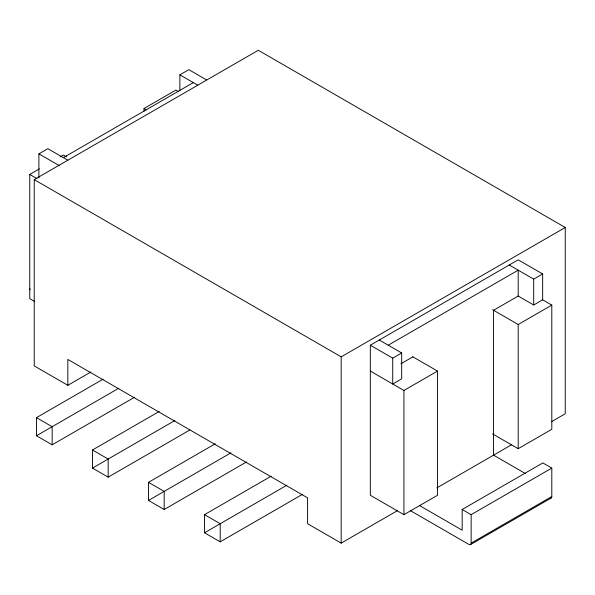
<?xml version="1.0" encoding="UTF-8"?>
<svg xmlns="http://www.w3.org/2000/svg" width="595" height="595" viewBox="0 0 595 595"><rect width="100%" height="100%" fill="white"/><g stroke="black" fill="none" stroke-linecap="round" stroke-linejoin="round"><path stroke-width="0.89" d="M38.891 177.883L38.891 153.852L47.853 148.683L67.837 160.219M179.869 90.552L179.869 74.844L188.831 69.667L206.435 79.834M34.555 301.405L29.75 298.638L29.75 174.447L39.352 168.906M60.154 156.894L63.36 155.05L66.558 156.894M144.02 111.258L144.02 108.476L175.882 90.083L178.284 91.466M63.36 157.63L193.316 82.608M90.834 372.031L67.837 385.307L34.235 365.903L34.235 179.623L258.289 50.263L565.25 227.483L565.25 413.763L551.602 421.647M134.574 397.229L52.159 444.815L36.474 435.756L36.474 417.645L103.18 379.134M36.474 435.756L118.866 388.185M189.783 430.029L108.171 477.153L92.485 468.094L92.485 449.984L159.2 411.472M92.485 468.094L174.885 420.524M34.235 179.623L341.188 356.844L565.25 227.483M412.729 356.755L437.533 371.079L437.533 495.263L403.931 514.668L370.321 495.263L370.321 345.204L518.2 259.829L542.662 273.953L542.662 299.828L533.7 304.997L518.2 296.05L493.553 310.278L493.553 455.16L525.355 473.523M246.598 461.913L164.183 509.491L148.505 500.44L148.505 482.329L215.212 443.811M388.245 345.204L518.2 270.175L518.2 296.05M392.722 358.138L401.685 352.961L401.685 378.837L392.722 384.013L392.722 358.138L370.321 345.204M148.505 500.44L230.897 452.869M509.238 264.998L533.7 279.129L542.662 273.953M400.963 363.731L412.893 356.844M370.321 371.079L403.931 390.476L437.533 371.079M492.593 309.72L518.2 324.506L551.803 305.101L551.803 429.293L518.2 448.69L492.593 433.911M302.617 494.252L220.202 541.829L204.516 532.778L204.516 514.668L271.231 476.149M204.516 532.778L286.909 485.208M67.837 385.307L67.837 359.432L307.585 497.851L307.585 523.719L341.188 543.123L397.49 510.622M436.849 487.9L511.477 444.815M419.252 505.4L462.181 530.19L462.181 509.491L542.841 462.925L551.803 468.094L551.803 496.557A3.124 1.8 60 0 1 550.152 498.104M462.181 509.491L471.143 514.668L551.803 468.094M410.193 510.517L468.905 544.418A3.124 1.8 60 0 0 471.143 543.123L551.803 496.557M470.496 544.596L551.163 498.022M179.869 74.844L197.793 85.189M542.201 299.56L551.803 305.101M144.02 108.476L146.422 109.859M379.283 340.028L401.685 352.961M38.891 153.852L59.411 165.7M29.75 174.447L36.95 178.612M36.474 417.645L52.159 426.704L52.159 444.815M92.485 449.984L108.171 459.043L108.171 477.153M148.505 482.329L164.183 491.381L164.183 509.491M204.516 514.668L220.202 523.719L220.202 541.829M533.7 279.129L533.7 304.997M518.2 324.506L518.2 448.69M471.143 514.668L471.143 543.123M403.931 390.476L403.931 514.668M341.188 356.844L341.188 543.123M30.04 289.758A3.124 1.8 60 0 1 29.75 288.285"/></g></svg>
